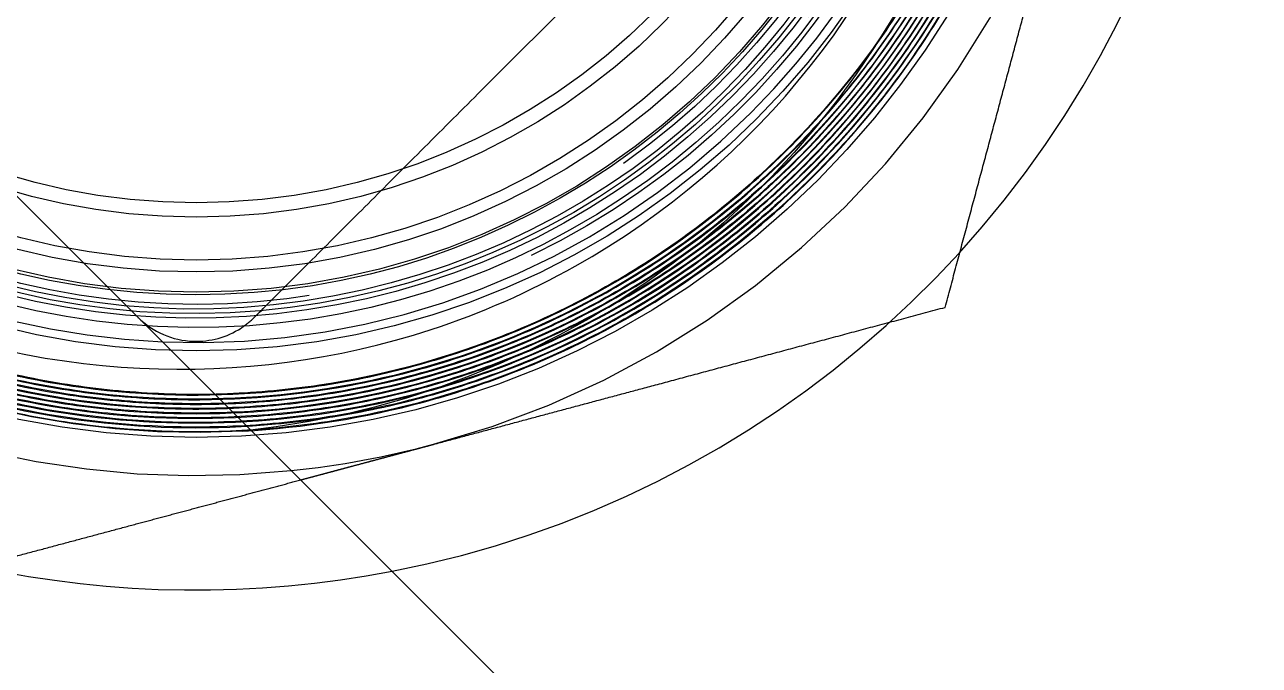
# Model space of a CAD drawing. Header units: millimetres. Extents: x -46397 to 283259, y -8690 to 23983.
# Drawn here: x 268244.57 to 268268.02, y -997.58 to -985.41 of the extents above; entities that cross this region are included whole.
import ezdxf

# ---------------------------------------------------------------- set-up
doc = ezdxf.new("R2010")
doc.units = ezdxf.units.MM
doc.linetypes.add('PHANTOM', pattern=[63.5, 31.75, -6.35, 6.35, -6.35, 6.35, -6.35])

# ---------------------------------------------------------------- blocks, each defined once
blk = doc.blocks.new('BO-2')
at = {"color": 251, "linetype": 'PHANTOM', "ltscale": 5}
for p, q in [((725.228, -664.936), (782.331, -722.039)), ((775.955, -686.835), (767.085, -695.705))]:
    blk.add_line(p, q, dxfattribs=at)
for radius in [16.7, 15.054, 13.94, 13.556, 13.329, 12.513, 12.241]:
    blk.add_circle((761.541, -685.726), radius, dxfattribs=at)
for radius, start, end in [(14.897, 315, 182.4631), (19.601, 280.9442, 45), (14.897, 182.4631, 267.5369), (17.425, 285, 345), (14.897, 267.5369, 315), (17.425, 225, 275.9557), (16.602, 228.6069, 273.0731), (17.425, 275.9557, 285), (19.601, 257.7479, 280.9442)]:
    blk.add_arc((761.541, -685.726), radius, start, end, dxfattribs=at)
for points, knots in [([(753.623, -697.164), (752.499, -696.388), (751.488, -695.45), (748.794, -692.063), (747.719, -689.143), (747.519, -683.221), (748.395, -680.234), (751.765, -675.354), (754.249, -673.476), (759.866, -671.563), (762.983, -671.534), (768.638, -673.344), (771.16, -675.179), (774.625, -680.005), (775.559, -682.983), (775.468, -688.927), (774.443, -691.877), (770.826, -696.6), (768.244, -698.361), (762.522, -700.001), (759.397, -699.876), (753.821, -697.784), (751.384, -695.821), (748.149, -690.815), (747.36, -687.785), (747.744, -681.834), (748.916, -678.928), (752.772, -674.373), (755.446, -672.737), (761.261, -671.375), (764.385, -671.653), (769.87, -674.025), (772.216, -676.111), (775.211, -681.286), (775.852, -684.361), (775.174, -690.306), (773.857, -693.16), (769.768, -697.534), (767.008, -699.042), (761.115, -700.12), (757.998, -699.687), (752.619, -697.041), (750.372, -694.835), (747.626, -689.502), (747.134, -686.39), (748.106, -680.466), (749.567, -677.672), (753.878, -673.491), (756.718, -672.115), (762.676, -671.325), (765.778, -671.912), (771.038, -674.828), (773.181, -677.149), (775.67, -682.628), (776.009, -685.771), (774.743, -691.658), (773.142, -694.386), (768.616, -698.363), (765.703, -699.602), (759.695, -700.1), (756.616, -699.359), (751.489, -696.179), (749.456, -693.747), (747.232, -688.135), (747.047, -684.969), (748.604, -679.133), (750.343, -676.478), (755.074, -672.716), (758.053, -671.619), (764.098, -671.415), (767.147, -672.309), (772.127, -675.748), (774.044, -678.284), (775.997, -684.017), (776.026, -687.198), (774.178, -692.969), (772.306, -695.544), (767.38, -699.08), (764.341, -700.033), (758.274, -699.94), (755.263, -698.894), (750.443, -695.203), (748.647, -692.567), (746.973, -686.727), (747.1, -683.539), (749.236, -677.847), (751.238, -675.36), (756.347, -672.059), (759.44, -671.254), (765.514, -671.646), (768.479, -672.842), (773.127, -676.778), (774.797, -679.507), (776.187, -685.44), (775.902, -688.629), (773.482, -694.226), (771.353, -696.62), (766.072, -699.676), (762.934, -700.33), (756.868, -699.638), (753.955, -698.294), (749.492, -694.122), (747.953, -691.306), (746.853, -685.292), (747.295, -682.111), (749.995, -676.622), (752.246, -674.329), (757.688, -671.527), (760.864, -671.026), (766.908, -672.017), (769.76, -673.508), (774.026, -677.908), (775.43, -680.805), (776.236, -686.884), (775.637, -690.05), (772.661, -695.416), (770.293, -697.603), (764.702, -700.143), (761.495, -700.488), (755.489, -699.197), (752.705, -697.564), (748.647, -692.945), (747.384, -689.973), (746.875, -683.843), (747.631, -680.701), (750.877, -675.47), (753.357, -673.396), (759.083, -671.127), (762.313, -670.938), (768.268, -672.528), (770.976, -674.301), (774.815, -679.128), (775.934, -682.168), (776.142, -688.335), (775.23, -691.446), (771.721, -696.527), (769.134, -698.483), (763.285, -700.474), (760.039, -700.504), (754.152, -698.619), (751.525, -696.709), (747.917, -691.684), (746.945, -688.583), (747.041, -682.394), (748.108, -679.322), (751.873, -674.405), (754.562, -672.572), (760.52, -670.865), (763.773, -670.994), (769.579, -673.173), (772.116, -675.216), (775.484, -680.428), (776.305, -683.583), (775.905, -689.779), (774.684, -692.804), (770.669, -697.545), (767.886, -699.249), (761.833, -700.666), (758.58, -700.376), (752.87, -697.908), (750.429, -695.736), (747.312, -690.348), (746.644, -687.147), (747.35, -680.959), (748.721, -677.989), (752.977, -673.436), (755.85, -671.866), (761.984, -670.744), (765.229, -671.195), (770.827, -673.949), (773.166, -676.245), (776.024, -681.796), (776.536, -685.036), (775.524, -691.201), (774.004, -694.109), (769.516, -698.461), (766.56, -699.892), (760.36, -700.715), (757.131, -700.103), (751.658, -697.068), (749.427, -694.653), (746.837, -688.951), (746.485, -685.68), (747.802, -679.553), (749.468, -676.714), (754.178, -672.576), (757.209, -671.287), (760.711, -670.997), (761.087, -670.98), (761.464, -670.979)], [0.0042069, 0.0042069, 0.0042069, 0.0042069, 0.0078125, 0.0078125, 0.015625, 0.015625, 0.0234375, 0.0234375, 0.03125, 0.03125, 0.0390625, 0.0390625, 0.046875, 0.046875, 0.0546875, 0.0546875, 0.0625, 0.0625, 0.0703125, 0.0703125, 0.078125, 0.078125, 0.0859375, 0.0859375, 0.09375, 0.09375, 0.1015625, 0.1015625, 0.109375, 0.109375, 0.1171875, 0.1171875, 0.125, 0.125, 0.1328125, 0.1328125, 0.140625, 0.140625, 0.1484375, 0.1484375, 0.15625, 0.15625, 0.1640625, 0.1640625, 0.171875, 0.171875, 0.1796875, 0.1796875, 0.1875, 0.1875, 0.1953125, 0.1953125, 0.203125, 0.203125, 0.2109375, 0.2109375, 0.21875, 0.21875, 0.2265625, 0.2265625, 0.234375, 0.234375, 0.2421875, 0.2421875, 0.25, 0.25, 0.2578125, 0.2578125, 0.265625, 0.265625, 0.2734375, 0.2734375, 0.28125, 0.28125, 0.2890625, 0.2890625, 0.296875, 0.296875, 0.3046875, 0.3046875, 0.3125, 0.3125, 0.3203125, 0.3203125, 0.328125, 0.328125, 0.3359375, 0.3359375, 0.34375, 0.34375, 0.3515625, 0.3515625, 0.359375, 0.359375, 0.3671875, 0.3671875, 0.375, 0.375, 0.3828125, 0.3828125, 0.390625, 0.390625, 0.3984375, 0.3984375, 0.40625, 0.40625, 0.4140625, 0.4140625, 0.421875, 0.421875, 0.4296875, 0.4296875, 0.4375, 0.4375, 0.4453125, 0.4453125, 0.453125, 0.453125, 0.4609375, 0.4609375, 0.46875, 0.46875, 0.4765625, 0.4765625, 0.484375, 0.484375, 0.4921875, 0.4921875, 0.5, 0.5, 0.5078125, 0.5078125, 0.515625, 0.515625, 0.5234375, 0.5234375, 0.53125, 0.53125, 0.5390625, 0.5390625, 0.546875, 0.546875, 0.5546875, 0.5546875, 0.5625, 0.5625, 0.5703125, 0.5703125, 0.578125, 0.578125, 0.5859375, 0.5859375, 0.59375, 0.59375, 0.6015625, 0.6015625, 0.609375, 0.609375, 0.6171875, 0.6171875, 0.625, 0.625, 0.6328125, 0.6328125, 0.640625, 0.640625, 0.6484375, 0.6484375, 0.65625, 0.65625, 0.6640625, 0.6640625, 0.671875, 0.671875, 0.6796875, 0.6796875, 0.6875, 0.6875, 0.6953125, 0.6953125, 0.703125, 0.703125, 0.7109375, 0.7109375, 0.71875, 0.71875, 0.7265625, 0.7265625, 0.7275, 0.7275, 0.7275, 0.7275]), ([(745.955, -688.47), (746.224, -689.838), (746.671, -691.167), (747.916, -693.695), (748.713, -694.876), (751.041, -697.476), (752.714, -698.733), (756.573, -700.576), (758.593, -701.018), (762.342, -701.204), (764.22, -700.958), (766.953, -700.065), (767.872, -699.661), (770.461, -698.205), (771.982, -696.913), (774.452, -693.802), (775.37, -691.997), (776.39, -688.37), (776.567, -686.585), (776.34, -683.85), (776.168, -682.901), (775.409, -680.222), (774.593, -678.568), (772.332, -675.563), (770.865, -674.257), (768.402, -672.811), (767.567, -672.421), (764.77, -671.425), (762.84, -671.2), (759.337, -671.393), (757.498, -671.797), (754.854, -673.053), (754.065, -673.526), (751.905, -675.118), (750.683, -676.425), (748.763, -679.47), (748.097, -681.199), (747.5, -684.584), (747.494, -686.203), (747.77, -687.793)], [-5.991371, -5.991371, -5.991371, -5.991371, -5.756166, -5.756166, -5.51587, -5.51587, -5.167354, -5.167354, -4.794198, -4.794198, -4.422975, -4.422975, -4.225, -4.225, -3.835017, -3.835017, -3.438431, -3.438431, -3.085621, -3.085621, -2.895458, -2.895458, -2.534856, -2.534856, -2.151513, -2.151513, -1.969769, -1.969769, -1.564136, -1.564136, -1.177055, -1.177055, -1.000421, -1.000421, -0.66023, -0.66023, -0.308798, -0.308798, 0, 0, 0, 0]), ([(775.576, -680.18), (776.933, -683.146), (777.289, -686.586), (776.61, -689.764), (775.907, -693.05), (774.083, -696.127), (771.556, -698.345), (769.035, -700.557), (765.807, -701.958), (762.431, -702.305)], [0.00393369, 0.00393369, 0.00393369, 0.00393369, 0.01017334, 0.01017334, 0.01017334, 0.01662561, 0.01662561, 0.01662561, 0.02306248, 0.02306248, 0.02306248, 0.02306248]), ([(777.401, -689.118), (777.157, -690.265), (776.794, -691.365), (776.316, -692.422), (775.838, -693.479), (775.237, -694.5), (774.544, -695.43), (773.851, -696.36), (773.064, -697.211), (772.181, -697.979)], [0.283674966, 0.283674966, 0.283674966, 0.283674966, 0.285891177, 0.285891177, 0.285891177, 0.288107388, 0.288107388, 0.288107388, 0.290323598, 0.290323598, 0.290323598, 0.290323598]), ([(776.678, -691.042), (776.485, -691.592), (776.264, -692.128), (776.015, -692.651), (775.765, -693.173), (775.488, -693.682), (775.182, -694.177), (774.876, -694.672), (774.539, -695.156), (774.18, -695.616)], [0.156242853, 0.156242853, 0.156242853, 0.156242853, 0.157350958, 0.157350958, 0.157350958, 0.158459063, 0.158459063, 0.158459063, 0.159567169, 0.159567169, 0.159567169, 0.159567169]), ([(777.015, -691.416), (776.615, -692.504), (776.105, -693.545), (775.48, -694.535), (775.168, -695.031), (774.829, -695.509), (774.469, -695.964), (774.109, -696.42), (773.726, -696.854), (773.321, -697.268), (772.917, -697.682), (772.489, -698.076), (772.039, -698.448)], [0.480917716, 0.480917716, 0.480917716, 0.480917716, 0.483133927, 0.483133927, 0.483133927, 0.484242032, 0.484242032, 0.484242032, 0.485350138, 0.485350138, 0.485350138, 0.486458243, 0.486458243, 0.486458243, 0.486458243]), ([(776.215, -691.992), (775.988, -692.526), (775.728, -693.053), (775.441, -693.563), (775.154, -694.073), (774.842, -694.563), (774.504, -695.034)], [0.093080848, 0.093080848, 0.093080848, 0.093080848, 0.094188954, 0.094188954, 0.094188954, 0.095297059, 0.095297059, 0.095297059, 0.095297059]), ([(774.469, -695.693), (774.823, -695.235), (775.151, -694.757), (775.455, -694.262), (775.758, -693.766), (776.038, -693.248), (776.288, -692.72)], [0.38563458, 0.38563458, 0.38563458, 0.38563458, 0.386748496, 0.386748496, 0.386748496, 0.387862412, 0.387862412, 0.387862412, 0.387862412]), ([(773.544, -696.262), (773.927, -695.825), (774.289, -695.364), (774.624, -694.883), (774.96, -694.403), (775.266, -693.909), (775.544, -693.4)], [0.644063009, 0.644063009, 0.644063009, 0.644063009, 0.645176925, 0.645176925, 0.645176925, 0.64629084, 0.64629084, 0.64629084, 0.64629084]), ([(773.7, -696.487), (774.086, -696.05), (774.452, -695.588), (774.788, -695.113), (775.124, -694.638), (775.433, -694.147), (775.714, -693.642)], [0.450241688, 0.450241688, 0.450241688, 0.450241688, 0.451355603, 0.451355603, 0.451355603, 0.452469519, 0.452469519, 0.452469519, 0.452469519]), ([(773.274, -696.822), (773.672, -696.401), (774.046, -695.959), (774.397, -695.497), (774.748, -695.034), (775.076, -694.55), (775.378, -694.047)], [0.514848795, 0.514848795, 0.514848795, 0.514848795, 0.51596271, 0.51596271, 0.51596271, 0.517076626, 0.517076626, 0.517076626, 0.517076626]), ([(773.342, -697.136), (773.744, -696.72), (774.124, -696.282), (774.482, -695.822), (774.84, -695.362), (775.177, -694.878), (775.484, -694.383)], [0.318799642, 0.318799642, 0.318799642, 0.318799642, 0.319913558, 0.319913558, 0.319913558, 0.321027473, 0.321027473, 0.321027473, 0.321027473]), ([(774.504, -695.034), (774.167, -695.505), (773.804, -695.957), (773.417, -696.389), (773.03, -696.821), (772.615, -697.235), (772.179, -697.626)], [0.095297059, 0.095297059, 0.095297059, 0.095297059, 0.096405164, 0.096405164, 0.096405164, 0.09751327, 0.09751327, 0.09751327, 0.09751327]), ([(769.666, -700.096), (770.684, -699.519), (771.626, -698.844), (772.493, -698.074), (773.36, -697.303), (774.157, -696.427), (774.842, -695.492)], [0.249736872, 0.249736872, 0.249736872, 0.249736872, 0.251964704, 0.251964704, 0.251964704, 0.254192535, 0.254192535, 0.254192535, 0.254192535]), ([(762.65, -700.141), (762.819, -699.971), (763.004, -699.787), (763.43, -699.36), (763.717, -699.073), (764.337, -698.454), (764.669, -698.121), (765.298, -697.493), (765.652, -697.138), (766.376, -696.414), (766.746, -696.044), (767.085, -695.705)], [2.581263, 2.581263, 2.581263, 2.581263, 2.6529395, 2.6529395, 2.7458773, 2.7458773, 2.8388152, 2.8388152, 2.9304913, 2.9304913, 3.0221674, 3.0221674, 3.0221674, 3.0221674]), ([(774.196, -695.738), (773.836, -696.194), (773.447, -696.636), (773.037, -697.052), (772.627, -697.469), (772.198, -697.86), (771.75, -698.227)], [0.223837278, 0.223837278, 0.223837278, 0.223837278, 0.224945383, 0.224945383, 0.224945383, 0.226053489, 0.226053489, 0.226053489, 0.226053489]), ([(774.174, -696.049), (773.804, -696.502), (773.413, -696.932), (773.001, -697.339), (772.177, -698.154), (771.269, -698.879), (770.279, -699.508)], [0.353485603, 0.353485603, 0.353485603, 0.353485603, 0.354593708, 0.354593708, 0.354593708, 0.356809919, 0.356809919, 0.356809919, 0.356809919]), ([(769.668, -699.788), (770.174, -699.495), (770.666, -699.173), (771.134, -698.83), (772.071, -698.143), (772.927, -697.362), (773.7, -696.487)], [0.446899941, 0.446899941, 0.446899941, 0.446899941, 0.448013856, 0.448013856, 0.448013856, 0.450241688, 0.450241688, 0.450241688, 0.450241688]), ([(770.668, -699.373), (771.153, -699.048), (771.624, -698.694), (772.07, -698.321), (772.516, -697.948), (772.94, -697.553), (773.342, -697.136)], [0.316571811, 0.316571811, 0.316571811, 0.316571811, 0.317685726, 0.317685726, 0.317685726, 0.318799642, 0.318799642, 0.318799642, 0.318799642]), ([(772.179, -697.626), (771.306, -698.408), (770.363, -699.082), (769.352, -699.65), (768.34, -700.219), (767.25, -700.683), (766.14, -701.018)], [0.09751327, 0.09751327, 0.09751327, 0.09751327, 0.09972948, 0.09972948, 0.09972948, 0.101945691, 0.101945691, 0.101945691, 0.101945691]), ([(767.552, -700.721), (768.636, -700.286), (769.658, -699.74), (770.618, -699.086), (771.098, -698.759), (771.565, -698.403), (772.01, -698.023)], [0.510393132, 0.510393132, 0.510393132, 0.510393132, 0.512620964, 0.512620964, 0.512620964, 0.513734879, 0.513734879, 0.513734879, 0.513734879]), ([(772.181, -697.979), (771.739, -698.364), (771.276, -698.724), (770.8, -699.055), (770.323, -699.387), (769.831, -699.692), (769.323, -699.97)], [0.290323598, 0.290323598, 0.290323598, 0.290323598, 0.291431704, 0.291431704, 0.291431704, 0.292539809, 0.292539809, 0.292539809, 0.292539809]), ([(771.75, -698.227), (771.302, -698.594), (770.834, -698.936), (770.348, -699.253), (769.862, -699.57), (769.353, -699.864), (768.832, -700.129)], [0.226053489, 0.226053489, 0.226053489, 0.226053489, 0.227161594, 0.227161594, 0.227161594, 0.228269699, 0.228269699, 0.228269699, 0.228269699]), ([(752.494, -699.02), (752.976, -699.347), (753.481, -699.651), (753.996, -699.925), (755.026, -700.471), (756.102, -700.899), (757.223, -701.211), (757.783, -701.367), (758.359, -701.493), (758.935, -701.588)], [0.564974999, 0.564974999, 0.564974999, 0.564974999, 0.566088914, 0.566088914, 0.566088914, 0.568316746, 0.568316746, 0.568316746, 0.569430661, 0.569430661, 0.569430661, 0.569430661]), ([(770.348, -699.147), (769.86, -699.468), (769.358, -699.76), (768.842, -700.024), (768.327, -700.288), (767.798, -700.524), (767.255, -700.731), (766.712, -700.938), (766.153, -701.117), (765.587, -701.265), (764.455, -701.561), (763.308, -701.73), (762.148, -701.775)], [0.162891485, 0.162891485, 0.162891485, 0.162891485, 0.16399959, 0.16399959, 0.16399959, 0.165107695, 0.165107695, 0.165107695, 0.166215801, 0.166215801, 0.166215801, 0.168432011, 0.168432011, 0.168432011, 0.168432011]), ([(770.631, -699.491), (769.661, -700.133), (768.634, -700.667), (767.549, -701.092), (767.007, -701.304), (766.447, -701.49), (765.885, -701.644)], [0.487566348, 0.487566348, 0.487566348, 0.487566348, 0.489782559, 0.489782559, 0.489782559, 0.490890664, 0.490890664, 0.490890664, 0.490890664]), ([(770.052, -699.96), (769.55, -700.261), (769.032, -700.535), (768.506, -700.779), (767.979, -701.023), (767.442, -701.239), (766.894, -701.426), (766.346, -701.614), (765.788, -701.773), (765.219, -701.902)], [0.554052669, 0.554052669, 0.554052669, 0.554052669, 0.555160774, 0.555160774, 0.555160774, 0.556268879, 0.556268879, 0.556268879, 0.557376985, 0.557376985, 0.557376985, 0.557376985]), ([(760.432, -700.141), (760.434, -700.142), (760.435, -700.144), (760.717, -700.423), (761.091, -700.585), (761.807, -700.61), (762.123, -700.523), (762.487, -700.288), (762.572, -700.218), (762.65, -700.141)], [-0.0010241, -0.0010241, -0.0010241, -0.0010241, 0, 0, 0.1724436, 0.1724436, 0.3120501, 0.3120501, 0.359861, 0.359861, 0.359861, 0.359861]), ([(768.696, -700.493), (767.641, -701.005), (766.546, -701.398), (765.421, -701.673), (764.858, -701.81), (764.287, -701.918), (763.708, -701.996)], [0.423296239, 0.423296239, 0.423296239, 0.423296239, 0.425512449, 0.425512449, 0.425512449, 0.426620555, 0.426620555, 0.426620555, 0.426620555]), ([(756.055, -700.744), (756.602, -700.943), (757.157, -701.111), (757.719, -701.249), (758.282, -701.387), (758.851, -701.495), (759.429, -701.571)], [0.631809937, 0.631809937, 0.631809937, 0.631809937, 0.632923853, 0.632923853, 0.632923853, 0.634037768, 0.634037768, 0.634037768, 0.634037768]), ([(758.284, -701.999), (757.713, -701.885), (757.151, -701.741), (756.598, -701.57), (756.045, -701.398), (755.502, -701.197), (754.968, -700.967)], [0.561809406, 0.561809406, 0.561809406, 0.561809406, 0.562917511, 0.562917511, 0.562917511, 0.564025617, 0.564025617, 0.564025617, 0.564025617]), ([(760.393, -701.569), (759.814, -701.528), (759.239, -701.455), (758.666, -701.35), (758.093, -701.245), (757.521, -701.107), (756.961, -700.939)], [0.042108003, 0.042108003, 0.042108003, 0.042108003, 0.043216108, 0.043216108, 0.043216108, 0.044324213, 0.044324213, 0.044324213, 0.044324213]), ([(764.784, -701.916), (765.356, -701.801), (765.918, -701.657), (766.47, -701.483), (767.023, -701.31), (767.565, -701.108), (768.098, -700.877)], [0.246395125, 0.246395125, 0.246395125, 0.246395125, 0.247509041, 0.247509041, 0.247509041, 0.248622957, 0.248622957, 0.248622957, 0.248622957]), ([(766.14, -701.018), (765.029, -701.353), (763.89, -701.566), (762.719, -701.654), (761.549, -701.741), (760.388, -701.7), (759.241, -701.534), (758.667, -701.451), (758.097, -701.337), (757.53, -701.19)], [0.101945691, 0.101945691, 0.101945691, 0.101945691, 0.104161902, 0.104161902, 0.104161902, 0.106378112, 0.106378112, 0.106378112, 0.107486218, 0.107486218, 0.107486218, 0.107486218]), ([(756.175, -701.35), (756.723, -701.537), (757.281, -701.696), (757.85, -701.826), (758.418, -701.956), (758.999, -702.057), (759.577, -702.125)], [0.240825547, 0.240825547, 0.240825547, 0.240825547, 0.241939463, 0.241939463, 0.241939463, 0.243053378, 0.243053378, 0.243053378, 0.243053378]), ([(763.708, -701.996), (763.128, -702.074), (762.542, -702.12), (761.961, -702.136), (760.8, -702.166), (759.646, -702.075), (758.499, -701.86), (757.926, -701.752), (757.353, -701.612), (756.796, -701.445)], [0.426620555, 0.426620555, 0.426620555, 0.426620555, 0.42772866, 0.42772866, 0.42772866, 0.429944871, 0.429944871, 0.429944871, 0.431052976, 0.431052976, 0.431052976, 0.431052976]), ([(759.429, -701.571), (760.006, -701.647), (760.594, -701.693), (761.177, -701.706), (762.343, -701.731), (763.497, -701.63), (764.638, -701.404)], [0.634037768, 0.634037768, 0.634037768, 0.634037768, 0.635151684, 0.635151684, 0.635151684, 0.637379515, 0.637379515, 0.637379515, 0.637379515]), ([(762.458, -702.204), (761.877, -702.236), (761.289, -702.239), (760.706, -702.209), (759.538, -702.151), (758.394, -701.971), (757.273, -701.672)], [0.493106875, 0.493106875, 0.493106875, 0.493106875, 0.49421498, 0.49421498, 0.49421498, 0.496431191, 0.496431191, 0.496431191, 0.496431191]), ([(757.319, -701.604), (758.439, -701.901), (759.586, -702.079), (760.758, -702.134), (761.931, -702.189), (763.088, -702.119), (764.231, -701.928)], [0.307660486, 0.307660486, 0.307660486, 0.307660486, 0.309888317, 0.309888317, 0.309888317, 0.312116148, 0.312116148, 0.312116148, 0.312116148]), ([(760.667, -701.775), (761.245, -701.806), (761.824, -701.806), (762.404, -701.774), (762.984, -701.742), (763.569, -701.678), (764.146, -701.583)], [0.570544577, 0.570544577, 0.570544577, 0.570544577, 0.571658493, 0.571658493, 0.571658493, 0.572772408, 0.572772408, 0.572772408, 0.572772408]), ([(763.774, -701.897), (762.625, -702.057), (761.467, -702.094), (760.301, -702.007), (759.718, -701.963), (759.135, -701.887), (758.563, -701.781)], [0.36124234, 0.36124234, 0.36124234, 0.36124234, 0.363458551, 0.363458551, 0.363458551, 0.364566656, 0.364566656, 0.364566656, 0.364566656])]:
    blk.add_open_spline(points, degree=3, knots=knots, dxfattribs=at)
for points, weights in [([(775.769, -699.954), (777.164, -694.746), (778.372, -690.236)], [1.34963998936, 1.45403500584, 1.45403500584]), ([(766.051, -702.558), (770.561, -701.349), (775.769, -699.954)], [1.45403500584, 1.45403500584, 1.34963998936]), ([(763.526, -703.234), (764.795, -702.894), (766.051, -702.558)], [1.44594464921, 1.45403500584, 1.45403500584]), ([(756.333, -705.162), (760.168, -704.134), (763.526, -703.234)], [1.34963998936, 1.42497312506, 1.44594464921])]:
    blk.add_rational_spline(points, weights, degree=2, dxfattribs=at)
for points in [[(776.78, -691.537), (776.365, -692.628), (775.84, -693.66), (775.206, -694.634)], [(776.802, -692.195), (776.347, -693.271), (775.786, -694.284), (775.121, -695.235)], [(774.842, -695.492), (775.528, -694.556), (776.111, -693.555), (776.59, -692.487)], [(776.043, -692.796), (775.533, -693.845), (774.917, -694.825), (774.196, -695.738)], [(775.493, -694.7), (775.808, -694.209), (776.1, -693.697), (776.361, -693.177)], [(776.074, -693.325), (775.533, -694.361), (774.891, -695.325), (774.149, -696.218)], [(775.119, -693.939), (774.516, -694.938), (773.813, -695.858), (773.009, -696.699)], [(774.203, -695.313), (774.552, -694.851), (774.876, -694.369), (775.175, -693.868)], [(773.221, -696.749), (774.026, -695.894), (774.724, -694.968), (775.319, -693.973)], [(775.206, -694.634), (774.89, -695.121), (774.544, -695.596), (774.174, -696.049)], [(774.477, -696.114), (774.839, -695.663), (775.178, -695.191), (775.493, -694.7)], [(773.081, -696.64), (773.48, -696.217), (773.854, -695.775), (774.203, -695.313)], [(775.121, -695.235), (774.789, -695.711), (774.429, -696.172), (774.045, -696.615)], [(774.18, -695.616), (773.461, -696.535), (772.654, -697.365), (771.757, -698.106)], [(773.336, -697.014), (773.739, -696.592), (774.116, -696.152), (774.469, -695.693)], [(770.983, -698.611), (771.926, -697.919), (772.779, -697.135), (773.544, -696.262)], [(774.149, -696.218), (773.779, -696.664), (773.381, -697.094), (772.961, -697.502)], [(773.321, -697.411), (773.729, -696.998), (774.115, -696.566), (774.477, -696.114)], [(770.575, -699.009), (771.533, -698.356), (772.416, -697.603), (773.221, -696.749)], [(773.009, -696.699), (772.607, -697.12), (772.177, -697.523), (771.73, -697.898)], [(771.809, -697.846), (772.254, -697.468), (772.682, -697.063), (773.081, -696.64)], [(774.045, -696.615), (773.66, -697.057), (773.255, -697.475), (772.831, -697.87)], [(772.01, -698.023), (772.456, -697.644), (772.877, -697.243), (773.274, -696.822)], [(772.059, -698.215), (772.504, -697.839), (772.934, -697.435), (773.336, -697.014)], [(772.025, -698.588), (772.479, -698.218), (772.912, -697.823), (773.321, -697.411)], [(772.961, -697.502), (772.541, -697.911), (772.102, -698.293), (771.646, -698.651)], [(768.929, -699.791), (769.958, -699.25), (770.918, -698.602), (771.809, -697.846)], [(772.831, -697.87), (771.983, -698.66), (771.058, -699.358), (770.052, -699.96)], [(771.73, -697.898), (771.283, -698.273), (770.818, -698.621), (770.336, -698.942)], [(771.757, -698.106), (771.309, -698.476), (770.836, -698.827), (770.348, -699.147)], [(769.181, -700.159), (770.209, -699.614), (771.168, -698.966), (772.059, -698.215)], [(769.117, -700.493), (770.148, -699.963), (771.118, -699.329), (772.025, -698.588)], [(769.516, -699.569), (770.019, -699.278), (770.512, -698.957), (770.983, -698.611)], [(772.039, -698.448), (771.589, -698.82), (771.116, -699.17), (770.631, -699.491)], [(771.646, -698.651), (770.733, -699.365), (769.751, -699.981), (768.696, -700.493)], [(770.336, -698.942), (769.855, -699.264), (769.356, -699.558), (768.84, -699.826)], [(769.081, -699.912), (769.598, -699.636), (770.096, -699.335), (770.575, -699.009)], [(770.279, -699.508), (769.288, -700.137), (768.248, -700.65), (767.16, -701.05)], [(767.594, -700.991), (768.673, -700.562), (769.698, -700.023), (770.668, -699.373)], [(767.966, -700.355), (768.496, -700.121), (769.013, -699.86), (769.516, -699.569)], [(767.336, -700.521), (767.881, -700.307), (768.415, -700.062), (768.929, -699.791)], [(768.114, -700.58), (768.644, -700.345), (769.162, -700.081), (769.668, -699.788)], [(768.84, -699.826), (768.324, -700.094), (767.787, -700.336), (767.242, -700.546)], [(767.493, -700.649), (768.032, -700.434), (768.564, -700.187), (769.081, -699.912)], [(769.323, -699.97), (768.815, -700.248), (768.291, -700.499), (767.751, -700.724)], [(768.832, -700.129), (767.788, -700.658), (766.703, -701.067), (765.58, -701.359)], [(767.591, -700.897), (768.133, -700.68), (768.667, -700.432), (769.181, -700.159)], [(768.098, -700.877), (768.631, -700.646), (769.156, -700.384), (769.666, -700.096)], [(766.336, -700.969), (766.893, -700.793), (767.436, -700.588), (767.966, -700.355)], [(767.523, -701.208), (768.07, -700.997), (768.601, -700.758), (769.117, -700.493)], [(758.657, -701.618), (757.502, -701.41), (756.387, -701.08), (755.318, -700.634)], [(758.666, -701.53), (757.526, -701.324), (756.413, -700.996), (755.329, -700.543)], [(767.242, -700.546), (766.151, -700.967), (765.031, -701.262), (763.882, -701.434)], [(764.146, -701.583), (765.3, -701.392), (766.415, -701.08), (767.493, -700.649)], [(765.681, -701.068), (766.24, -700.917), (766.792, -700.735), (767.336, -700.521)], [(765.893, -701.285), (766.453, -701.128), (767.011, -700.939), (767.552, -700.721)], [(767.751, -700.724), (767.212, -700.948), (766.657, -701.143), (766.099, -701.307)], [(766.491, -701.198), (767.044, -701.021), (767.585, -700.815), (768.114, -700.58)], [(755.66, -700.974), (756.743, -701.391), (757.887, -701.695), (759.034, -701.872)], [(757.066, -700.982), (757.629, -701.146), (758.198, -701.279), (758.77, -701.38)], [(764.638, -701.404), (765.208, -701.29), (765.779, -701.144), (766.336, -700.969)], [(765.941, -701.456), (766.499, -701.299), (767.049, -701.113), (767.591, -700.897)], [(763.982, -701.43), (764.556, -701.34), (765.122, -701.22), (765.681, -701.068)], [(764.799, -701.642), (765.373, -701.524), (765.939, -701.375), (766.491, -701.198)], [(767.16, -701.05), (766.616, -701.25), (766.06, -701.422), (765.492, -701.564)], [(765.862, -701.753), (766.421, -701.602), (766.977, -701.42), (767.523, -701.208)], [(765.935, -701.55), (766.499, -701.393), (767.054, -701.205), (767.594, -700.991)], [(758.563, -701.781), (757.992, -701.676), (757.429, -701.541), (756.874, -701.376)], [(757.284, -701.319), (758.407, -701.625), (759.55, -701.807), (760.713, -701.866)], [(758.77, -701.38), (759.913, -701.581), (761.069, -701.657), (762.239, -701.605)], [(763.882, -701.434), (763.308, -701.52), (762.723, -701.576), (762.138, -701.598)], [(762.239, -701.605), (762.824, -701.579), (763.408, -701.52), (763.982, -701.43)], [(766.099, -701.307), (764.984, -701.635), (763.844, -701.84), (762.681, -701.923)], [(765.58, -701.359), (765.019, -701.504), (764.446, -701.62), (763.866, -701.705)], [(764.196, -701.664), (764.767, -701.569), (765.333, -701.443), (765.893, -701.285)], [(759.196, -701.796), (758.623, -701.713), (758.054, -701.599), (757.49, -701.454)], [(757.871, -701.558), (758.436, -701.689), (759.011, -701.79), (759.593, -701.86)], [(762.126, -701.864), (760.967, -701.907), (759.811, -701.827), (758.657, -701.618)], [(760.398, -701.747), (759.814, -701.706), (759.237, -701.633), (758.666, -701.53)], [(758.935, -701.588), (759.511, -701.682), (760.088, -701.744), (760.667, -701.775)], [(762.138, -701.598), (761.553, -701.621), (760.972, -701.611), (760.393, -701.569)], [(761.337, -701.974), (762.496, -701.987), (763.65, -701.878), (764.799, -701.642)], [(762.467, -701.859), (763.049, -701.825), (763.625, -701.76), (764.196, -701.664)], [(765.492, -701.564), (764.923, -701.706), (764.349, -701.817), (763.774, -701.897)], [(765.885, -701.644), (765.323, -701.798), (764.756, -701.921), (764.185, -702.014)], [(764.231, -701.928), (764.803, -701.833), (765.371, -701.707), (765.935, -701.55)], [(764.246, -701.836), (764.819, -701.739), (765.384, -701.612), (765.941, -701.456)], [(759.034, -701.872), (760.18, -702.049), (761.338, -702.104), (762.506, -702.034)], [(760.928, -701.953), (760.346, -701.932), (759.768, -701.879), (759.196, -701.796)], [(759.593, -701.86), (760.176, -701.929), (760.757, -701.967), (761.337, -701.974)], [(762.148, -701.775), (761.568, -701.797), (760.983, -701.788), (760.398, -701.747)], [(760.713, -701.866), (761.295, -701.895), (761.885, -701.893), (762.467, -701.859)], [(763.866, -701.705), (763.285, -701.79), (762.705, -701.843), (762.126, -701.864)], [(762.431, -702.305), (763.598, -702.241), (764.742, -702.056), (765.862, -701.753)], [(762.506, -702.034), (763.09, -701.999), (763.673, -701.932), (764.246, -701.836)], [(763.049, -702.171), (763.629, -702.117), (764.212, -702.032), (764.784, -701.916)], [(765.219, -701.902), (764.649, -702.032), (764.069, -702.133), (763.492, -702.202)], [(760.02, -702.25), (759.439, -702.197), (758.856, -702.113), (758.284, -701.999)], [(759.577, -702.125), (760.733, -702.263), (761.891, -702.278), (763.049, -702.171)], [(762.681, -701.923), (762.099, -701.965), (761.509, -701.975), (760.928, -701.953)], [(764.185, -702.014), (763.614, -702.108), (763.038, -702.171), (762.458, -702.204)], [(763.492, -702.202), (762.337, -702.339), (761.18, -702.356), (760.02, -702.25)]]:
    blk.add_open_spline(points, degree=3, dxfattribs=at)

msp = doc.modelspace()

# ---------------------------------------------------------------- hatches: boundary and pattern name
h = msp.add_hatch()
h.set_pattern_fill('AR-HBONE', color=1, scale=0.3)
h.set_pattern_definition([(45, (0, 4000), (0, 43.1052294), [91.44, -30.48]), (135, (21.553, 4021.553), (4e-15, 43.1052294), [91.44, -30.48])])
h.paths.add_polyline_path([(270538.615, 747.839), (264438.615, 747.839, 0.282615), (264089.937, 533.648, 0.238931), (264089.937, -1119.969, 0.282615), (264438.615, -1334.161), (270538.615, -1334.161, 0.282615), (270887.294, -1119.969, 0.238931), (270887.294, 533.648, 0.282615)])
h.paths.add_polyline_path([(270842.695, 511.045, -0.238931), (270842.695, -1097.366, -0.282615), (270538.615, -1284.161), (264438.615, -1284.161, -0.282615), (264134.536, -1097.366, -0.238931), (264134.536, 511.045, -0.282615), (264438.615, 697.839), (270538.615, 697.839, -0.282615)], flags=16)

# ---------------------------------------------------------------- block references
msp.add_blockref('BO-2', (267486.282, -290.826, -1.499))

doc.saveas('drawing.dxf')
